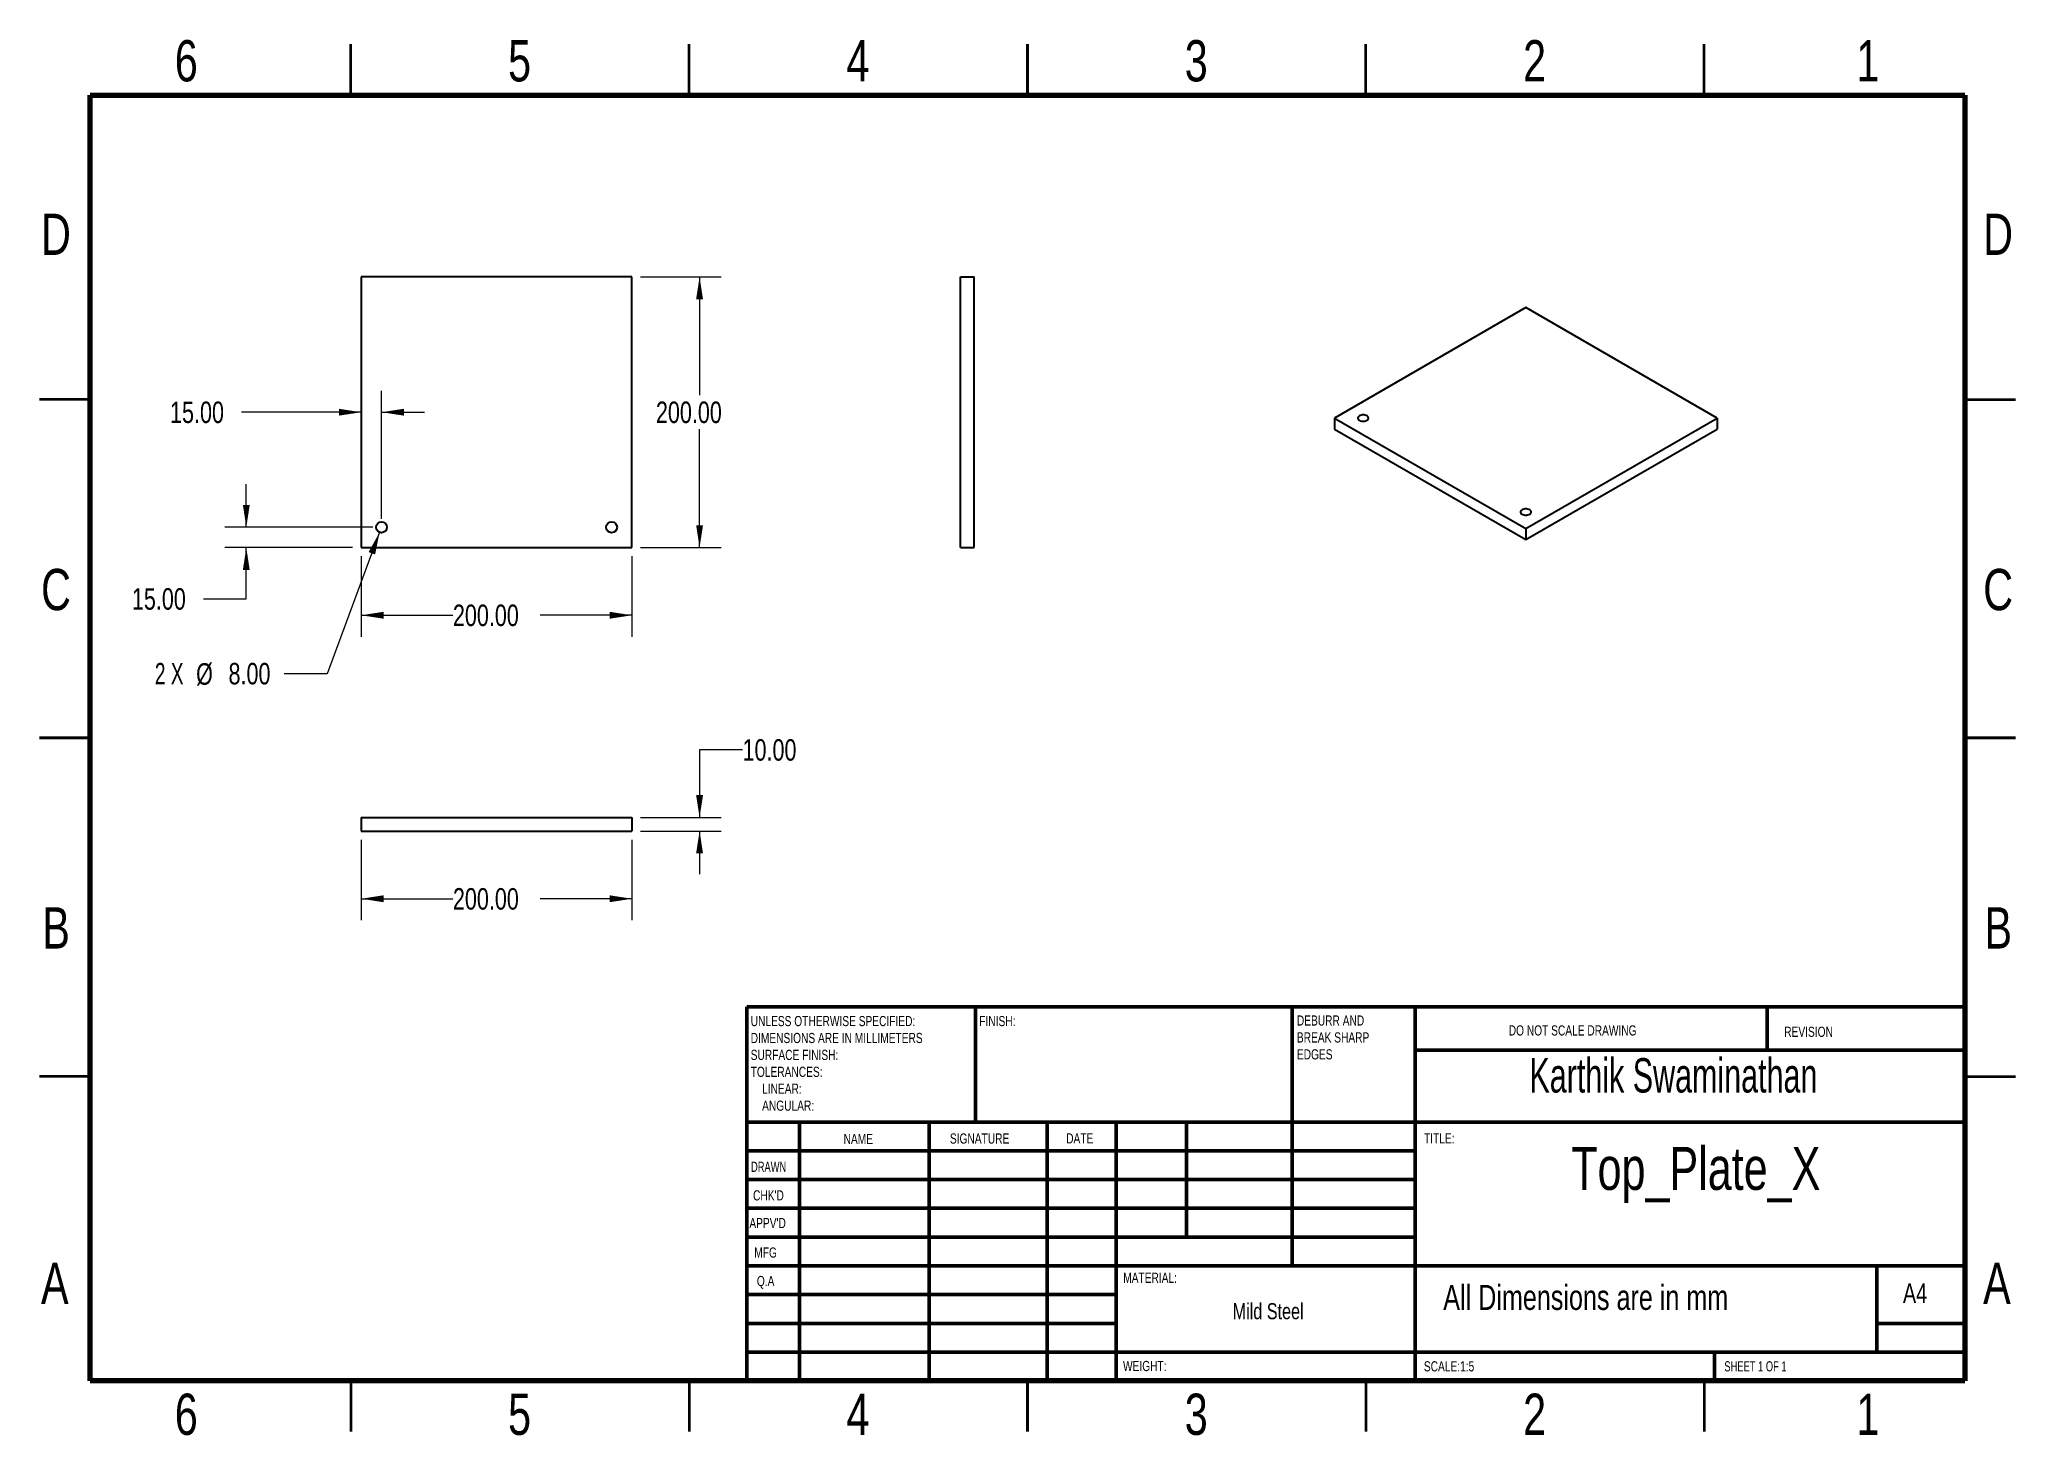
# Model space of a CAD drawing. Header units: millimetres. Extents: x 2 to 294, y 2 to 208.
import ezdxf

# ---------------------------------------------------------------- set-up
doc = ezdxf.new("R2010")
doc.units = ezdxf.units.MM
doc.styles.add('SLDTEXTSTYLE0', font='TXT', dxfattribs={"width": 0.75})
doc.styles.add('SLDTEXTSTYLE1', font='TXT', dxfattribs={"width": 0.686449})
doc.styles.add('SLDTEXTSTYLE2', font='TXT', dxfattribs={"width": 0.6875})
doc.styles.add('SLDTEXTSTYLE3', font='TXT', dxfattribs={"width": 0.663})
doc.styles.add('SLDTEXTSTYLE4', font='TXT', dxfattribs={"width": 0.666667})
doc.dimstyles.new('SLDDIMSTYLE0', dxfattribs={"dimtxt": 3.175, "dimasz": 3.302, "dimexe": 0, "dimexo": 0.0625, "dimgap": 0.79375, "dimtad": 0, "dimtih": 1, "dimtoh": 1, "dimlfac": 5, "dimrnd": 1e-09, "dimzin": 4, "dimdsep": 46, "dimtxsty": 'SLDTEXTSTYLE0', "dimsah": 1, "dimcen": 0.09, "dimadec": 0, "dimazin": 1, "dimtfac": 1, "dimtofl": 0, "dimtmove": 0, "dimatfit": 3, "dimfxl": 0, "dimfrac": 2, "dimtolj": 1, "dimtzin": 12, "dimarcsym": 0})
doc.dimstyles.new('SLDDIMSTYLE1', dxfattribs={"dimtxt": 3.175, "dimasz": 3.302, "dimexe": 0, "dimexo": 0.0625, "dimgap": 0.79375, "dimtad": 0, "dimtih": 1, "dimtoh": 1, "dimlfac": 5, "dimrnd": 1e-09, "dimzin": 4, "dimdsep": 46, "dimtxsty": 'SLDTEXTSTYLE0', "dimsah": 1, "dimcen": 0.09, "dimadec": 0, "dimazin": 1, "dimtfac": 1, "dimtmove": 0, "dimatfit": 0, "dimfxl": 0, "dimfrac": 2, "dimtolj": 1, "dimtzin": 12, "dimarcsym": 0})
doc.dimstyles.new('SLDDIMSTYLE2', dxfattribs={"dimtxt": 3.175, "dimasz": 3.302, "dimexe": 0, "dimexo": 0.0625, "dimgap": 0.79375, "dimtad": 0, "dimtih": 1, "dimtoh": 1, "dimlfac": 5, "dimrnd": 1e-09, "dimzin": 4, "dimdsep": 46, "dimtxsty": 'SLDTEXTSTYLE0', "dimsah": 1, "dimcen": 0, "dimadec": 0, "dimazin": 1, "dimtfac": 1, "dimtofl": 0, "dimtmove": 0, "dimatfit": 3, "dimfxl": 0, "dimfrac": 2, "dimtolj": 1, "dimtzin": 12, "dimarcsym": 0})

# ---------------------------------------------------------------- blocks, each defined once
blk = doc.blocks.new('SW_NOTE_0')
at = {"color": 0, "linetype": 'Continuous', "lineweight": 0, "char_height": 1.5, "attachment_point": 1, "style": 'SLDTEXTSTYLE0'}
for s, insert in [('UNLESS OTHERWISE SPECIFIED:', (0, 1.93)), ('DIMENSIONS ARE IN MILLIMETERS', (0, -0.57)), ('TOLERANCES:', (0, -5.57)), ('SURFACE FINISH:', (0, -3.07)), ('LINEAR:', (1.69, -8.07)), ('ANGULAR:', (1.69, -10.57))]:
    blk.add_mtext(s, dxfattribs=dict(at, insert=insert))
blk = doc.blocks.new('SW_NOTE_0_1')
at = {"color": 0, "linetype": 'Continuous', "lineweight": 0, "char_height": 1.5, "attachment_point": 1, "style": 'SLDTEXTSTYLE0'}
for s, insert in [('DEBURR AND', (0, 1.93)), ('BREAK SHARP', (0, -0.57)), ('EDGES', (0, -3.07))]:
    blk.add_mtext(s, dxfattribs=dict(at, insert=insert))
blk = doc.blocks.new('_D')
at = {"color": 7, "linetype": 'Continuous', "lineweight": 0}
for p, q in [((50.04, 131.86), (50.04, 119.96)), ((90.04, 131.86), (90.04, 119.96)), ((50.04, 123.13), (63.59, 123.13)), ((90.04, 123.13), (76.49, 123.13))]:
    blk.add_line(p, q, dxfattribs=at)
at = {"color": 7, "linetype": 'Continuous', "lineweight": 18}
for points in [[(50.04, 123.13), (53.34, 122.62), (53.34, 123.64)], [(90.04, 123.13), (86.74, 123.64), (86.74, 122.62)]]:
    blk.add_solid(points, dxfattribs=at)
at = {"color": 7, "linetype": 'Continuous', "lineweight": 18, "insert": (63.59, 124.71), "char_height": 3.175, "attachment_point": 1, "style": 'SLDTEXTSTYLE0'}
blk.add_mtext('200.00', dxfattribs=at)
blk = doc.blocks.new('_D_1')
at = {"color": 7, "linetype": 'Continuous', "lineweight": 0}
for p, q in [((91.31, 173.13), (103.22, 173.13)), ((100.04, 173.13), (100.04, 155.65)), ((100.04, 133.13), (100.04, 150.61)), ((91.31, 133.13), (103.22, 133.13))]:
    blk.add_line(p, q, dxfattribs=at)
at = {"color": 7, "linetype": 'Continuous', "lineweight": 18}
for points in [[(100.04, 173.13), (99.53, 169.83), (100.55, 169.83)], [(100.04, 133.13), (100.55, 136.44), (99.53, 136.44)]]:
    blk.add_solid(points, dxfattribs=at)
at = {"color": 7, "linetype": 'Continuous', "lineweight": 18, "insert": (93.59, 154.71), "char_height": 3.175, "attachment_point": 1, "style": 'SLDTEXTSTYLE0'}
blk.add_mtext('200.00', dxfattribs=at)
blk = doc.blocks.new('_D_2')
at = {"color": 7, "linetype": 'Continuous', "lineweight": 0}
for p, q in [((33.06, 136.13), (33.06, 142.48)), ((51.77, 136.13), (29.88, 136.13)), ((48.77, 133.13), (29.88, 133.13)), ((33.06, 125.55), (33.06, 133.13)), ((26.71, 125.55), (33.06, 125.55))]:
    blk.add_line(p, q, dxfattribs=at)
at = {"color": 7, "linetype": 'Continuous', "lineweight": 18}
for points in [[(33.06, 136.13), (33.56, 139.44), (32.55, 139.44)], [(33.06, 133.13), (32.55, 129.83), (33.56, 129.83)]]:
    blk.add_solid(points, dxfattribs=at)
at = {"color": 7, "linetype": 'Continuous', "lineweight": 18, "insert": (16.15, 127.13), "char_height": 3.175, "attachment_point": 1, "style": 'SLDTEXTSTYLE0'}
blk.add_mtext('15.00', dxfattribs=at)
blk = doc.blocks.new('_D_3')
at = {"color": 7, "linetype": 'Continuous', "lineweight": 0}
for p, q in [((53.04, 137.4), (53.04, 156.31)), ((50.04, 153.13), (32.34, 153.13)), ((53.04, 153.13), (59.39, 153.13))]:
    blk.add_line(p, q, dxfattribs=at)
at = {"color": 7, "linetype": 'Continuous', "lineweight": 18}
for points in [[(50.04, 153.13), (46.74, 153.64), (46.74, 152.63)], [(53.04, 153.13), (56.34, 152.63), (56.34, 153.64)]]:
    blk.add_solid(points, dxfattribs=at)
at = {"color": 7, "linetype": 'Continuous', "lineweight": 18, "insert": (21.79, 154.71), "char_height": 3.175, "attachment_point": 1, "style": 'SLDTEXTSTYLE0'}
blk.add_mtext('15.00', dxfattribs=at)
blk = doc.blocks.new('_D_4')
at = {"color": 7, "linetype": 'Continuous', "lineweight": 0}
for p, q in [((52.76, 135.39), (44.99, 114.5)), ((44.99, 114.5), (38.64, 114.5))]:
    blk.add_line(p, q, dxfattribs=at)
at = {"color": 7, "linetype": 'Continuous', "lineweight": 18}
blk.add_solid([(52.76, 135.39), (51.13, 132.47), (52.09, 132.11)], dxfattribs=at)
at = {"color": 7, "linetype": 'Continuous', "lineweight": 18, "char_height": 3.175, "attachment_point": 1}
for s, insert, style in [('2 X', (19.54, 116.09), 'SLDTEXTSTYLE4'), ('%%c', (25.64, 116.04), 'SLDTEXTSTYLE0'), ('8.00', (30.43, 116.09), 'SLDTEXTSTYLE0')]:
    blk.add_mtext(s, dxfattribs=dict(at, insert=insert, style=style))
blk = doc.blocks.new('_D_5')
at = {"color": 7, "linetype": 'Continuous', "lineweight": 0}
for p, q in [((50.04, 89.97), (50.04, 78.07)), ((90.04, 89.97), (90.04, 78.07)), ((50.04, 81.24), (63.59, 81.24)), ((90.04, 81.24), (76.49, 81.24))]:
    blk.add_line(p, q, dxfattribs=at)
at = {"color": 7, "linetype": 'Continuous', "lineweight": 18}
for points in [[(50.04, 81.24), (53.34, 80.73), (53.34, 81.75)], [(90.04, 81.24), (86.74, 81.75), (86.74, 80.73)]]:
    blk.add_solid(points, dxfattribs=at)
at = {"color": 7, "linetype": 'Continuous', "lineweight": 18, "insert": (63.59, 82.81), "char_height": 3.175, "attachment_point": 1, "style": 'SLDTEXTSTYLE0'}
blk.add_mtext('200.00', dxfattribs=at)
blk = doc.blocks.new('_D_6')
at = {"color": 7, "linetype": 'Continuous', "lineweight": 0}
for p, q in [((106.39, 103.24), (100.04, 103.24)), ((100.04, 103.24), (100.04, 93.24)), ((91.31, 93.24), (103.22, 93.24)), ((91.31, 91.24), (103.22, 91.24)), ((100.04, 91.24), (100.04, 84.89))]:
    blk.add_line(p, q, dxfattribs=at)
at = {"color": 7, "linetype": 'Continuous', "lineweight": 18}
for points in [[(100.04, 93.24), (100.55, 96.55), (99.53, 96.55)], [(100.04, 91.24), (99.53, 87.94), (100.55, 87.94)]]:
    blk.add_solid(points, dxfattribs=at)
at = {"color": 7, "linetype": 'Continuous', "lineweight": 18, "insert": (106.39, 104.82), "char_height": 3.175, "attachment_point": 1, "style": 'SLDTEXTSTYLE0'}
blk.add_mtext('10.00', dxfattribs=at)

msp = doc.modelspace()

# ---------------------------------------------------------------- linework, layer by layer
at = {"color": 7, "linetype": 'Continuous', "lineweight": 35}
for p, q in [((48.5, 200), (48.5, 207.5)), ((98.5, 200), (98.5, 207.5)), ((148.5, 207.5), (148.5, 200)), ((148.5, 200), (148.5, 207.5)), ((198.5, 200), (198.5, 207.5)), ((248.5, 200), (248.5, 207.5)), ((10, 155), (2.5, 155)), ((287, 155), (294.5, 155)), ((2.5, 105), (10, 105)), ((10, 105), (2.5, 105)), ((294.5, 105), (287, 105)), ((287, 105), (294.5, 105)), ((10, 55), (2.5, 55)), ((287, 55), (294.5, 55)), ((48.5, 10), (48.5, 2.5)), ((98.5, 10), (98.5, 2.5)), ((148.5, 2.5), (148.5, 10)), ((148.5, 10), (148.5, 2.5)), ((198.5, 10), (198.5, 2.5)), ((248.5, 10), (248.5, 2.5))]:
    msp.add_line(p, q, dxfattribs=at)
at = {"color": 7, "linetype": 'Continuous', "lineweight": 70}
for p, q in [((10, 10), (10, 200)), ((10, 200), (287, 200)), ((287, 200), (287, 10)), ((287, 10), (10, 10))]:
    msp.add_line(p, q, dxfattribs=at)
at = {"color": 7, "linetype": 'Continuous', "lineweight": 25}
for p, q in [((50.0402, 173.1348), (50.0402, 133.1348)), ((90.0402, 173.1348), (50.0402, 173.1348)), ((90.0402, 133.1348), (90.0402, 173.1348)), ((138.5951, 133.1348), (138.5951, 173.1348)), ((138.5951, 173.1348), (140.5951, 173.1348)), ((140.5951, 133.1348), (140.5951, 173.1348)), ((222.1463, 168.5948), (193.862, 152.2667)), ((250.4306, 152.2667), (222.1463, 168.5948)), ((193.862, 152.2667), (193.862, 150.6336)), ((193.862, 152.2667), (222.1463, 135.9385)), ((222.1463, 135.9385), (250.4306, 152.2667)), ((250.4306, 152.2667), (250.4306, 150.6336)), ((193.862, 150.6336), (222.1463, 134.3054)), ((222.1463, 134.3054), (250.4306, 150.6336)), ((222.1463, 135.9385), (222.1463, 134.3054)), ((50.0402, 133.1348), (90.0402, 133.1348)), ((138.5951, 133.1348), (140.5951, 133.1348)), ((50.0402, 93.2443), (90.0402, 93.2443)), ((50.0402, 93.2443), (50.0402, 91.2443)), ((50.0402, 91.2443), (90.0402, 91.2443)), ((90.0402, 93.2443), (90.0402, 91.2443))]:
    msp.add_line(p, q, dxfattribs=at)
at = {"color": 7, "linetype": 'Continuous', "lineweight": 50}
for p, q in [((107, 65.25), (287, 65.25)), ((107, 65.25), (107, 10)), ((140.8, 48.25), (140.8, 65.25)), ((187.6, 65.25), (187.6, 27)), ((205.8, 65.25), (205.8, 10)), ((257.8, 58.875), (257.8, 65.25)), ((287, 58.875), (205.8, 58.875)), ((287, 48.25), (107, 48.25)), ((114.8, 48.25), (114.8, 10)), ((133.991, 48.25), (133.991, 10)), ((151.3989, 48.25), (151.3989, 10)), ((161.6, 10), (161.6, 48.25)), ((172, 31.25), (172, 48.25)), ((205.8, 44), (107, 44)), ((205.8, 39.75), (107, 39.75)), ((205.8, 35.5), (107, 35.5)), ((205.8, 31.25), (107, 31.25)), ((161.6, 27), (107, 27)), ((161.6, 27), (287, 27)), ((274, 14.25), (274, 27)), ((161.6, 22.7499), (107, 22.7499)), ((161.6, 18.5), (107, 18.5)), ((287, 18.5), (274, 18.5)), ((107, 14.25), (287, 14.25)), ((250, 10), (250, 14.25))]:
    msp.add_line(p, q, dxfattribs=at)
at = {"color": 7, "linetype": 'Continuous', "lineweight": 25, "flags": 128}
for points in [[(197.539, 151.9401), (197.679, 151.8756), (197.8404, 151.8307), (198.0151, 151.8077), (198.1942, 151.8077), (198.3689, 151.8307), (198.5303, 151.8756), (198.6703, 151.9401), (198.782, 152.0209), (198.8598, 152.1141), (198.8996, 152.2149), (198.8996, 152.3184), (198.8598, 152.4192), (198.782, 152.5124), (198.6703, 152.5932), (198.5303, 152.6577), (198.3689, 152.7026), (198.1942, 152.7256), (198.0151, 152.7256), (197.8404, 152.7026), (197.679, 152.6577), (197.539, 152.5932), (197.4273, 152.5124), (197.3496, 152.4192), (197.3097, 152.3184), (197.3097, 152.2149), (197.3496, 152.1141), (197.4273, 152.0209), (197.539, 151.9401)], [(221.5806, 138.0612), (221.7207, 137.9967), (221.8821, 137.9518), (222.0567, 137.9288), (222.2359, 137.9288), (222.4105, 137.9518), (222.5719, 137.9967), (222.712, 138.0612), (222.8237, 138.142), (222.9014, 138.2352), (222.9413, 138.336), (222.9413, 138.4394), (222.9014, 138.5402), (222.8237, 138.6334), (222.712, 138.7143), (222.5719, 138.7788), (222.4105, 138.8236), (222.2359, 138.8466), (222.0567, 138.8466), (221.8821, 138.8236), (221.7207, 138.7788), (221.5806, 138.7143), (221.4689, 138.6334), (221.3912, 138.5402), (221.3513, 138.4394), (221.3513, 138.336), (221.3912, 138.2352), (221.4689, 138.142), (221.5806, 138.0612)]]:
    msp.add_lwpolyline(points, dxfattribs=at)
at = {"color": 7, "linetype": 'Continuous', "lineweight": 25}
for centre in [(53.0402, 136.1348), (87.0402, 136.1348)]:
    msp.add_circle(centre, 0.8, dxfattribs=at)

# ---------------------------------------------------------------- block references
at = {"color": 7, "linetype": 'Continuous', "lineweight": 0}
for name, p in [('SW_NOTE_0', (107.5937, 61.9874)), ('SW_NOTE_0_1', (188.3092, 62.0695))]:
    msp.add_blockref(name, p, dxfattribs=at)

# ---------------------------------------------------------------- texts
for s, insert, char_height, attachment_point, style in [('6', (24.1886, 208.1137), 6.096, 2, 'SLDTEXTSTYLE0'), ('5', (73.4386, 208.1137), 6.096, 2, 'SLDTEXTSTYLE0'), ('4', (123.4386, 208.1137), 6.096, 2, 'SLDTEXTSTYLE0'), ('3', (173.4386, 208.1137), 6.096, 2, 'SLDTEXTSTYLE0'), ('2', (223.4386, 208.1137), 6.096, 2, 'SLDTEXTSTYLE0'), ('1', (272.6886, 208.1137), 6.096, 2, 'SLDTEXTSTYLE0'), ('D', (4.9302, 182.4757), 6.096, 2, 'SLDTEXTSTYLE0'), ('D', (291.9302, 182.4757), 6.096, 2, 'SLDTEXTSTYLE0'), ('C', (4.9365, 129.9757), 6.096, 2, 'SLDTEXTSTYLE0'), ('C', (291.9365, 129.9757), 6.096, 2, 'SLDTEXTSTYLE0'), ('B', (4.9534, 79.9757), 6.096, 2, 'SLDTEXTSTYLE0'), ('B', (291.9534, 79.9757), 6.096, 2, 'SLDTEXTSTYLE0'), ('FINISH:', (141.3713, 63.9193), 1.5, 1, 'SLDTEXTSTYLE0'), ('DO NOT SCALE DRAWING', (219.6146, 62.533), 1.5, 1, 'SLDTEXTSTYLE0'), ('REVISION', (260.3276, 62.3349), 1.5, 1, 'SLDTEXTSTYLE0'), ('Karthik Swaminathan', (243.9523, 57.6864), 5.08, 2, 'SLDTEXTSTYLE3'), ('NAME', (121.3222, 46.5015), 1.5, 1, 'SLDTEXTSTYLE0'), ('SIGNATURE', (137.0336, 46.5618), 1.5, 1, 'SLDTEXTSTYLE0'), ('DATE', (154.2147, 46.5762), 1.5, 1, 'SLDTEXTSTYLE0'), ('TITLE:', (207.0902, 46.5762), 1.5, 1, 'SLDTEXTSTYLE0'), ('Top_Plate_X', (247.2618, 44.5717), 6.35, 2, 'SLDTEXTSTYLE0'), ('DRAWN', (107.6434, 42.3848), 1.5, 1, 'SLDTEXTSTYLE1'), ("CHK'D", (107.9392, 38.1619), 1.5, 1, 'SLDTEXTSTYLE0'), ("APPV'D", (107.4017, 34.0659), 1.5, 1, 'SLDTEXTSTYLE0'), ('MFG', (108.124, 29.7158), 1.5, 1, 'SLDTEXTSTYLE0'), ('A', (4.7566, 27.4757), 6.096, 2, 'SLDTEXTSTYLE0'), ('A', (291.7566, 27.4757), 6.096, 2, 'SLDTEXTSTYLE0'), ('Q.A', (108.509, 25.5047), 1.5, 1, 'SLDTEXTSTYLE0'), ('MATERIAL:', (162.6459, 25.9861), 1.5, 1, 'SLDTEXTSTYLE0'), ('All Dimensions are in mm', (209.9396, 24.1878), 3.704167, 1, 'SLDTEXTSTYLE0'), ('A4', (277.8712, 24.4064), 2.91042, 1, 'SLDTEXTSTYLE0'), ('Mild Steel', (184.0624, 21.4856), 2.38125, 2, 'SLDTEXTSTYLE0'), ('WEIGHT:', (162.6178, 12.9493), 1.4986, 1, 'SLDTEXTSTYLE0'), ('SCALE:1:5', (207.074, 12.9001), 1.5, 1, 'SLDTEXTSTYLE0'), ('SHEET 1 OF 1', (251.4783, 12.9001), 1.5, 1, 'SLDTEXTSTYLE2'), ('6', (24.1886, 8.1137), 6.096, 2, 'SLDTEXTSTYLE0'), ('5', (73.4386, 8.1137), 6.096, 2, 'SLDTEXTSTYLE0'), ('4', (123.4386, 8.1137), 6.096, 2, 'SLDTEXTSTYLE0'), ('3', (173.4386, 8.1137), 6.096, 2, 'SLDTEXTSTYLE0'), ('2', (223.4386, 8.1137), 6.096, 2, 'SLDTEXTSTYLE0'), ('1', (272.6886, 8.1137), 6.096, 2, 'SLDTEXTSTYLE0')]:
    msp.add_mtext(s, dxfattribs=dict(at, insert=insert, char_height=char_height, attachment_point=attachment_point, style=style))

# ---------------------------------------------------------------- dimensions: what is measured, and where the dimension line sits
at = {"color": 7, "linetype": 'Continuous', "lineweight": 18}
for base, p1, p2, dimstyle, picture, middle in [((50.0402, 153.1348), (53.0402, 136.1348), (50.0402, 173.1348), 'SLDDIMSTYLE1', '_D_3', (27.0646, 153.1348)), ((90.0402, 123.1328), (50.0402, 133.1348), (90.0402, 133.1348), 'SLDDIMSTYLE0', '_D', (70.0402, 123.1328)), ((90.0402, 81.2423), (50.0402, 91.2443), (90.0402, 91.2443), 'SLDDIMSTYLE0', '_D_5', (70.0402, 81.2423))]:
    dim = msp.add_linear_dim(base=base, p1=p1, p2=p2, dimstyle=dimstyle, dxfattribs=at)
    dim.commit()
    dim.dimension.update_dxf_attribs({"geometry": picture, "text_midpoint": middle, "dimtype": 160})
for base, p1, p2, dimstyle, picture, middle in [((100.0422, 173.1348), (90.0402, 133.1348), (90.0402, 173.1348), 'SLDDIMSTYLE0', '_D_1', (100.0422, 153.1348)), ((33.0564, 133.1348), (53.0402, 136.1348), (50.0402, 133.1348), 'SLDDIMSTYLE1', '_D_2', (33.0564, 125.5539)), ((100.0402, 93.2443), (90.0402, 91.2443), (90.0402, 93.2443), 'SLDDIMSTYLE1', '_D_6', (100.0402, 103.2443))]:
    dim = msp.add_linear_dim(base=base, p1=p1, p2=p2, angle=90, dimstyle=dimstyle, dxfattribs=at)
    dim.commit()
    dim.dimension.update_dxf_attribs({"geometry": picture, "text_midpoint": middle, "dimtype": 160})
dim = msp.add_diameter_dim_2p(p1=(53.3192, 136.8846), p2=(52.7612, 135.3851), text='2 X<>', dimstyle='SLDDIMSTYLE2', dxfattribs=at)
dim.commit()
dim.dimension.update_dxf_attribs({"geometry": '_D_4', "text_midpoint": (29.09, 114.4985), "dimtype": 163})

doc.saveas('drawing.dxf')
